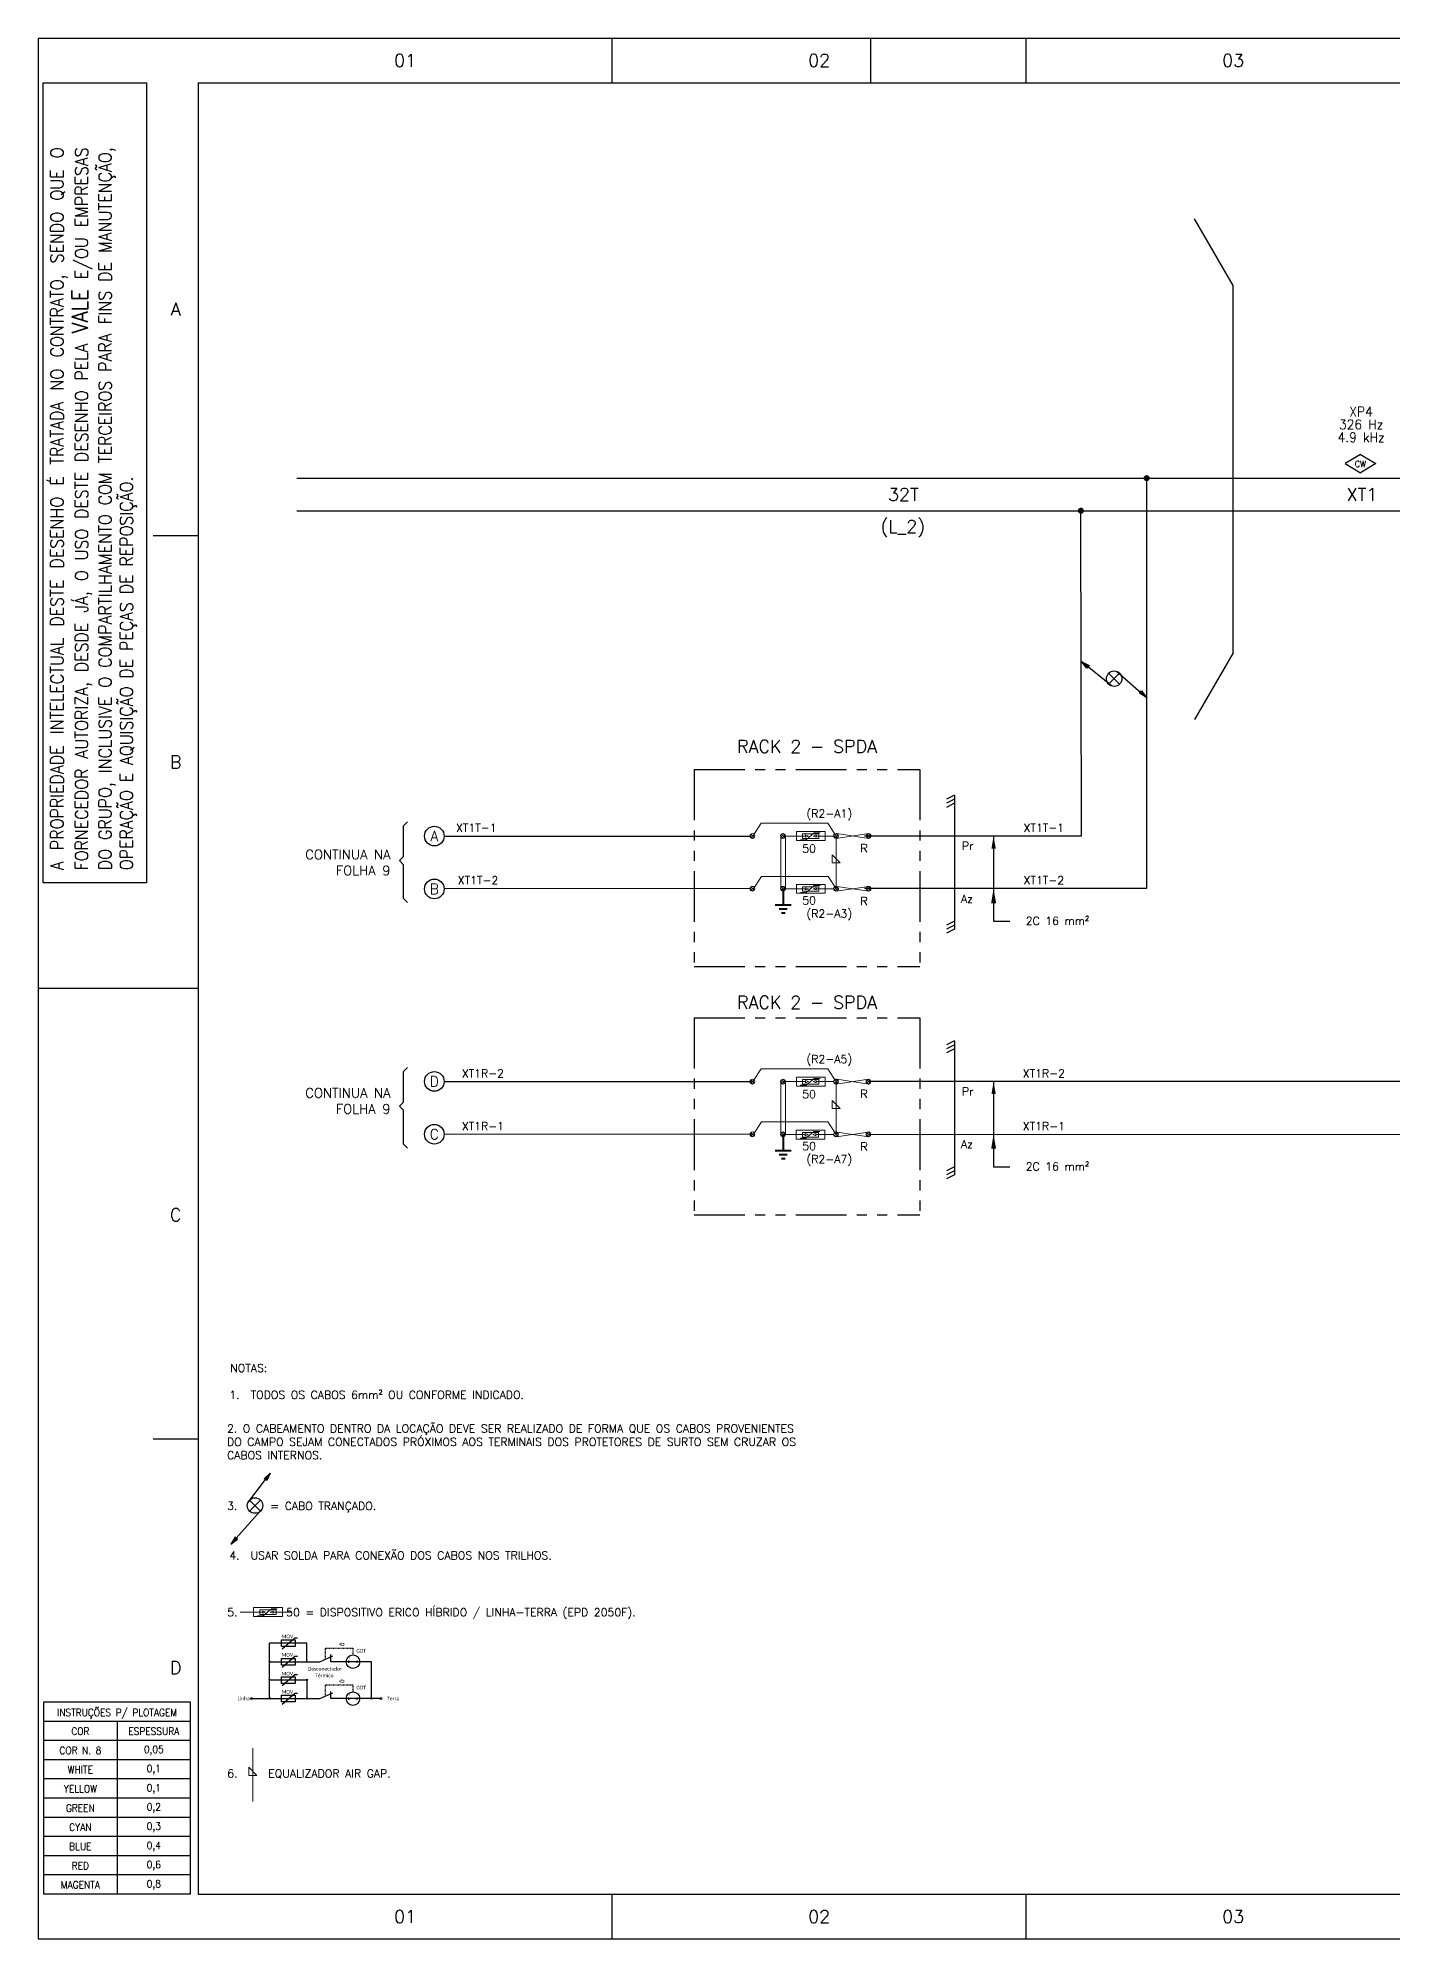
# Model space of a CAD drawing. Header units: millimetres. Extents: x -61265 to -60845, y 1816 to 2113.
# Drawn here: x -61264.6 to -61053, y 1816.1 to 2113.1 of the extents above; entities that cross this region are included whole.
import ezdxf
from ezdxf.enums import TextEntityAlignment as Align

# ---------------------------------------------------------------- set-up
doc = ezdxf.new("R2010")
doc.units = ezdxf.units.MM
doc.header["$LTSCALE"] = 10
for name, pattern in [('HIDDEN', [0.375, 0.25, -0.125]), ('PDF_IMPORT', [1, 0.8, -0.2]), ('PHANTOM2', [31.75, 15.875, -3.175, 3.175, -3.175, 3.175, -3.175])]:
    doc.linetypes.add(name, pattern=pattern)
for name, color, linetype in [('EL1', 8, 'Continuous'), ('EL2', 7, 'Continuous'), ('ER50', 7, 'Continuous'), ('ER60', 7, 'Continuous'), ('ER80', 3, 'Continuous'), ('FRL2', 2, 'Continuous'), ('FRL4', 4, 'Continuous'), ('FRL6', 6, 'Continuous'), ('FRL7', 7, 'Continuous'), ('FRR120', 7, 'Continuous'), ('FRR175', 1, 'Continuous'), ('FRR80', 3, 'Continuous')]:
    doc.layers.add(name, color=color, linetype=linetype)
doc.layers.add('PDF7_Text', color=251, linetype='Continuous', true_color=0x4a4a4a)
doc.styles.add('PDF Calibri', font='calibri.ttf')
doc.styles.add('R120', font='simplex.shx', dxfattribs={"height": 3})
doc.styles.add('R50', font='simplex.shx', dxfattribs={"height": 1.25})
doc.styles.add('R60', font='simplex.shx', dxfattribs={"height": 1.5})
doc.styles.add('R80', font='simplex.shx', dxfattribs={"height": 2})
doc.styles.add('ROMANS', font='ROMANS.SHX')

# ---------------------------------------------------------------- blocks, each defined once
blk = doc.blocks.new('A3_FOLHA_INTERNA')
blk.add_lwpolyline([(0.82, 290), (16.96, 290), (16.96, 165), (0.82, 165)], close=True)
at = {"layer": 'FRL2'}
for p, q in [((89.67, 290), (89.67, 297)), ((154.33, 290), (154.33, 297)), ((18, 219.25), (25, 219.25)), ((25, 148.5), (0, 148.5)), ((18, 78.12), (25, 78.12)), ((89.67, 0), (89.67, 7)), ((154.33, 0), (154.33, 7))]:
    blk.add_line(p, q, dxfattribs=at)
at = {"layer": 'FRL4'}
blk.add_line((130, 297), (130, 290), dxfattribs=at)
at = {"layer": 'FRL6'}
for p, q in [((25, 290), (25, 7)), ((25, 290), (413, 290)), ((25, 7), (413, 7))]:
    blk.add_line(p, q, dxfattribs=at)
at = {"layer": 'FRL7'}
for p, q in [((0, 297), (0, 0)), ((0, 297), (420, 297)), ((0, 0), (420, 0))]:
    blk.add_line(p, q, dxfattribs=at)
at = {"layer": 'FRL7', "color": 7, "linetype": 'Continuous'}
for p, q in [((23.82, 37), (0.87, 37)), ((23.82, 34), (0.87, 34)), ((12.34, 34), (12.34, 7)), ((23.82, 31), (0.87, 31)), ((23.82, 28), (0.87, 28)), ((23.82, 25), (0.87, 25)), ((23.82, 22), (0.87, 22)), ((23.82, 19), (0.87, 19)), ((23.82, 16), (0.87, 16)), ((23.82, 13), (0.87, 13)), ((23.82, 10), (0.87, 10)), ((23.82, 7), (0.87, 7))]:
    blk.add_line(p, q, dxfattribs=at)
for points in [[(0.87, 37), (0.87, 7)], [(23.82, 7), (23.82, 37)]]:
    blk.add_lwpolyline(points, dxfattribs=at)
at = {"layer": 'FRL7', "style": 'ROMANS', "width": 0.9}
for s, height, p in [('INSTRUÇÕES P/ PLOTAGEM', 1.1474, (12.34, 35.33)), ('COR', 1.147, (6.61, 32.45)), ('ESPESSURA', 1.147, (18.08, 32.45)), ('COR N. 8', 1.147, (6.61, 29.45)), ('0,05', 1.147, (18.08, 29.45)), ('WHITE', 1.147, (6.61, 26.45)), ('0,1', 1.147, (18.08, 26.45)), ('YELLOW', 1.147, (6.61, 23.45)), ('0,1', 1.147, (18.08, 23.45)), ('GREEN', 1.147, (6.61, 20.45)), ('0,2', 1.147, (18.08, 20.45)), ('CYAN', 1.147, (6.61, 17.45)), ('0,3', 1.147, (18.08, 17.45)), ('BLUE', 1.147, (6.61, 14.45)), ('0,4', 1.147, (18.08, 14.45)), ('RED', 1.147, (6.61, 11.45)), ('0,6', 1.147, (18.08, 11.45)), ('MAGENTA', 1.147, (6.61, 8.45)), ('0,8', 1.147, (18.08, 8.45))]:
    blk.add_text(s, height=height, dxfattribs=at).set_placement(p, align=Align.MIDDLE)
at = {"layer": 'FRR120', "color": 7, "style": 'R120'}
for tag, p, height in [('FASE_DO_PROJETO', (237.89, 33.55), 3), ('ÁREA_E/OU_SUBÁREA', (237.89, 28.98), 3), ('TÍTULO_DO_DESENHO', (237.89, 24.15), 3), ('NÚMERO_DA_CONTRATADA', (266.11, 9.01), 2.77)]:
    blk.add_attdef(tag, p, '', height=height, dxfattribs=at)
for tag, p, width in [('SUBTÍTULO_DO_DESENHO', (237.89, 19.39), 0.9), ('NÚMERO_VALE', (324.03, 9.18), 0.65)]:
    blk.add_attdef(tag, p, '', height=3, dxfattribs=dict(at, width=width))
for tag, p in [('ESCALA', (250, 10.68)), ('FOLHA', (390.7, 10.68)), ('REVISÃO', (406.87, 10.96))]:
    blk.add_attdef(tag, text='', height=3, dxfattribs=at).set_placement(p, align=Align.MIDDLE)
at = {"layer": 'FRR175', "style": 'R120'}
for tag, height, p in [('CLASSIFICAÇÃO', 3, (393.83, 53.23)), ('PROJETO', 3, (296.81, 40.72)), ('N_PROJ_SE', 3, (375.5, 40.72)), ('SE', 2, (390.28, 35.43))]:
    blk.add_attdef(tag, text='', height=height, dxfattribs=at).set_placement(p, align=Align.MIDDLE_CENTER)
at = {"layer": 'FRR80', "style": 'R80'}
for s, p in [('01', (57.33, 293.5)), ('02', (122, 293.5)), ('03', (186.67, 293.5)), ('A', (21.5, 254.63)), ('B', (21.5, 183.88)), ('C', (21.5, 113.13)), ('D', (21.5, 42.38)), ('01', (57.33, 3.5)), ('02', (122, 3.5)), ('03', (186.67, 3.5))]:
    blk.add_text(s, height=2, dxfattribs=at).set_placement(p, align=Align.MIDDLE)
at = {"layer": 'FRR80', "insert": (1.97, 166.99), "char_height": 2, "width": 122.3537, "attachment_point": 1, "rotation": 90, "style": 'R80'}
blk.add_mtext('\\pxqj;{\\W0.9;A PROPRIEDADE INTELECTUAL DESTE DESENHO É TRATADA NO CONTRATO, SENDO QUE O FORNECEDOR AUTORIZA, DESDE JÁ, O USO DESTE DESENHO PELA \\H1.25x;\\C4;VALE\\H0.8x;\\C256; E/OU EMPRESAS DO GRUPO, INCLUSIVE O COMPARTILHAMENTO COM TERCEIROS PARA FINS DE MANUTENÇÃO, OPERAÇÃO E AQUISIÇÃO DE PEÇAS DE REPOSIÇÃO.}', dxfattribs=at)

msp = doc.modelspace()

# ---------------------------------------------------------------- hatches: boundary and pattern name
h = msp.add_hatch(color=7)
edge = h.paths.add_edge_path()
edge.add_arc((-61228.44, 1859.41), 0.187, 180, 540)
h = msp.add_hatch(color=7)
edge = h.paths.add_edge_path()
edge.add_arc((-61222.63, 1859.41), 0.187, 180, 540)
h = msp.add_hatch(color=7)
edge = h.paths.add_edge_path()
edge.add_arc((-61215.99, 1859.99), 0.0716, 180, 540)
h = msp.add_hatch(color=7)
edge = h.paths.add_edge_path()
edge.add_arc((-61228.44, 1856.56), 0.187, 180, 540)
h = msp.add_hatch(color=7)
edge = h.paths.add_edge_path()
edge.add_arc((-61222.58, 1856.56), 0.187, 180, 540)
h = msp.add_hatch(color=7)
edge = h.paths.add_edge_path()
edge.add_arc((-61228.35, 1853.66), 0.187, 180, 540)
h = msp.add_hatch(color=7)
edge = h.paths.add_edge_path()
edge.add_arc((-61222.58, 1853.66), 0.187, 180, 540)
h = msp.add_hatch(color=7)
edge = h.paths.add_edge_path()
edge.add_arc((-61215.98, 1854.2), 0.0716, 180, 540)
h = msp.add_hatch(color=7)
edge = h.paths.add_edge_path()
edge.add_arc((-61212.54, 1853.66), 0.187, 180, 540)
at = {"layer": 'EL2'}
h = msp.add_hatch(color=7, dxfattribs=at)
edge = h.paths.add_edge_path()
edge.add_arc((-61091.44, 2044.31), 0.475, 180, 540)
h = msp.add_hatch(color=7, dxfattribs=at)
edge = h.paths.add_edge_path()
edge.add_arc((-61101.71, 2039.23), 0.475, 180, 540)

# ---------------------------------------------------------------- linework, layer by layer
for p, q in [((-61201.15, 1988.39), (-61153.38, 1988.39)), ((-61201.15, 1950.04), (-61152.98, 1950.04))]:
    msp.add_line(p, q)
at = {"color": 0}
for p, q in [((-61153.38, 1980.18), (-61201.15, 1980.15)), ((-61091.45, 1980.19), (-61135.53, 1980.19)), ((-61152.99, 1941.81), (-61201.15, 1941.79))]:
    msp.add_line(p, q, dxfattribs=at)
at = {"color": 7}
for p, q in [((-61228.44, 1853.63), (-61228.44, 1862.27)), ((-61222.63, 1862.27), (-61228.44, 1862.27)), ((-61226.47, 1861.43), (-61224.47, 1863.14)), ((-61224.47, 1863.14), (-61224.09, 1863.14)), ((-61222.63, 1859.38), (-61222.63, 1862.27)), ((-61228.44, 1859.38), (-61222.63, 1859.38)), ((-61226.47, 1858.53), (-61224.47, 1860.25)), ((-61224.47, 1860.25), (-61224.09, 1860.25)), ((-61222.58, 1859.38), (-61220.59, 1859.38)), ((-61220.59, 1859.38), (-61218.57, 1860.29)), ((-61218.85, 1859.4), (-61218.85, 1860.52)), ((-61212.54, 1859.4), (-61218.85, 1859.4)), ((-61212.54, 1853.63), (-61212.54, 1859.4)), ((-61222.58, 1856.53), (-61228.44, 1856.53)), ((-61226.47, 1855.68), (-61224.47, 1857.4)), ((-61224.47, 1857.4), (-61224.09, 1857.4)), ((-61222.58, 1853.63), (-61222.58, 1856.53)), ((-61231.11, 1853.63), (-61220.59, 1853.63)), ((-61226.47, 1852.78), (-61224.47, 1854.5)), ((-61224.47, 1854.5), (-61224.09, 1854.5)), ((-61220.59, 1853.63), (-61218.57, 1854.54)), ((-61218.85, 1853.63), (-61218.85, 1854.74)), ((-61211.23, 1853.63), (-61218.85, 1853.63))]:
    msp.add_line(p, q, dxfattribs=at)
at = {"color": 7, "linetype": 'HIDDEN', "ltscale": 0.02}
for p, q in [((-61219.72, 1859.78), (-61219.72, 1861.53)), ((-61219.72, 1861.53), (-61215.42, 1861.53)), ((-61215.42, 1861.53), (-61215.42, 1860.49)), ((-61219.72, 1854.03), (-61219.72, 1855.78)), ((-61219.72, 1855.78), (-61215.42, 1855.78)), ((-61215.42, 1855.78), (-61215.42, 1854.74))]:
    msp.add_line(p, q, dxfattribs=at)
at = {"color": 7, "linetype": 'PDF_IMPORT', "lineweight": 9, "ltscale": 2.413073}
for points in [[(-61139.92, 1988.38), (-61141.26, 1990.39), (-61151.63, 1990.39), (-61152.96, 1988.4)], [(-61139.88, 1980.08), (-61141.21, 1982.09), (-61151.58, 1982.09), (-61152.92, 1980.1)], [(-61139.93, 1950), (-61141.26, 1952.02), (-61151.63, 1952.02), (-61152.97, 1950.03)], [(-61139.88, 1941.71), (-61141.22, 1943.72), (-61151.59, 1943.72), (-61152.92, 1941.73)]]:
    msp.add_lwpolyline(points, dxfattribs=at)
at = {"color": 7, "lineweight": 9}
for points in [[(-61152.94, 1988.02), (-61153.36, 1988.44)], [(-61152.71, 1988.14), (-61153.24, 1988.67)], [(-61148.2, 1988.02), (-61148.6, 1988.42)], [(-61148.6, 1988.4), (-61148.6, 1980.14)], [(-61147.94, 1988.12), (-61148.49, 1988.67)], [(-61148.24, 1988.78), (-61147.84, 1988.38)], [(-61148.22, 1988.4), (-61144.73, 1988.4)], [(-61147.84, 1980.12), (-61147.84, 1988.4)], [(-61141.66, 1989.1), (-61146.15, 1989.1), (-61146.15, 1987.7), (-61141.66, 1987.7), (-61141.66, 1989.1)], [(-61145.53, 1987.83), (-61144.62, 1987.83), (-61143.35, 1988.91), (-61142.44, 1988.91)], [(-61143.08, 1988.4), (-61140.34, 1988.4)], [(-61134.86, 1988.78), (-61139.92, 1988.02), (-61140.32, 1988.42)], [(-61140.22, 1988.67), (-61139.67, 1988.12)], [(-61139.56, 1988.38), (-61139.96, 1988.78)], [(-61139.92, 1980.12), (-61139.92, 1988.44)], [(-61139.82, 1988.78), (-61134.82, 1988.02)], [(-61135.96, 1985.86), (-61135.96, 1987.11), (-61135.43, 1987.11), (-61135.26, 1987.06), (-61135.2, 1987), (-61135.14, 1986.87), (-61135.14, 1986.77), (-61135.2, 1986.64), (-61135.26, 1986.58), (-61135.43, 1986.51), (-61135.96, 1986.51)], [(-61135.24, 1988.42), (-61134.84, 1988.02)], [(-61135.14, 1988.67), (-61134.59, 1988.12)], [(-61134.88, 1988.78), (-61134.48, 1988.38)], [(-61135.56, 1986.51), (-61135.14, 1985.86)], [(-61152.94, 1979.78), (-61153.36, 1980.18)], [(-61152.71, 1979.89), (-61153.24, 1980.44)], [(-61148.2, 1979.76), (-61148.6, 1980.16)], [(-61147.94, 1979.89), (-61148.49, 1980.42)], [(-61147.84, 1980.12), (-61148.24, 1980.52)], [(-61148.22, 1980.14), (-61144.73, 1980.14)], [(-61141.66, 1980.84), (-61146.15, 1980.84), (-61146.15, 1979.46), (-61141.66, 1979.46), (-61141.66, 1980.84)], [(-61145.53, 1979.57), (-61144.62, 1979.57), (-61143.35, 1980.65), (-61142.44, 1980.65)], [(-61143.08, 1980.14), (-61140.34, 1980.14)], [(-61134.86, 1980.52), (-61139.92, 1979.76), (-61140.32, 1980.16)], [(-61140.22, 1980.42), (-61139.67, 1979.89)], [(-61139.56, 1980.12), (-61139.96, 1980.52)], [(-61139.82, 1980.52), (-61134.82, 1979.76)], [(-61135.96, 1977.62), (-61135.96, 1978.87), (-61135.43, 1978.87), (-61135.26, 1978.81), (-61135.2, 1978.74), (-61135.14, 1978.62), (-61135.14, 1978.51), (-61135.2, 1978.38), (-61135.26, 1978.32), (-61135.43, 1978.28), (-61135.96, 1978.28)], [(-61135.56, 1978.28), (-61135.14, 1977.62)], [(-61135.24, 1980.16), (-61134.84, 1979.76)], [(-61135.14, 1980.42), (-61134.59, 1979.89)], [(-61134.88, 1980.52), (-61134.48, 1980.12)], [(-61152.94, 1949.64), (-61153.37, 1950.07)], [(-61152.71, 1949.77), (-61153.24, 1950.3)], [(-61148.6, 1950.05), (-61148.2, 1949.64)], [(-61148.6, 1950.03), (-61148.6, 1941.77)], [(-61147.95, 1949.75), (-61148.5, 1950.3)], [(-61148.24, 1950.41), (-61147.84, 1950)], [(-61148.22, 1950.03), (-61144.73, 1950.03)], [(-61147.84, 1941.75), (-61147.84, 1950.03)], [(-61141.66, 1950.72), (-61146.15, 1950.72), (-61146.15, 1949.33), (-61141.66, 1949.33), (-61141.66, 1950.72)], [(-61145.54, 1949.45), (-61144.63, 1949.45), (-61143.35, 1950.53), (-61142.44, 1950.53)], [(-61143.08, 1950.03), (-61140.35, 1950.03)], [(-61134.87, 1950.41), (-61139.93, 1949.64), (-61140.33, 1950.05)], [(-61140.22, 1950.3), (-61139.67, 1949.75)], [(-61139.57, 1950), (-61139.97, 1950.41)], [(-61139.93, 1941.75), (-61139.93, 1950.07)], [(-61139.82, 1950.41), (-61134.82, 1949.64)], [(-61135.97, 1947.49), (-61135.97, 1948.73), (-61135.44, 1948.73), (-61135.27, 1948.69), (-61135.2, 1948.63), (-61135.14, 1948.5), (-61135.14, 1948.4), (-61135.2, 1948.27), (-61135.27, 1948.21), (-61135.44, 1948.14), (-61135.97, 1948.14)], [(-61135.25, 1950.05), (-61134.84, 1949.64)], [(-61135.14, 1950.3), (-61134.59, 1949.75)], [(-61134.89, 1950.41), (-61134.49, 1950)], [(-61135.56, 1948.14), (-61135.14, 1947.49)], [(-61141.7, 1942.44), (-61146.19, 1942.44), (-61146.19, 1941.05), (-61141.7, 1941.05), (-61141.7, 1942.44)], [(-61152.94, 1941.41), (-61153.37, 1941.81)], [(-61152.71, 1941.52), (-61153.24, 1942.07)], [(-61148.6, 1941.79), (-61148.2, 1941.39)], [(-61148.5, 1942.05), (-61147.95, 1941.52)], [(-61148.27, 1941.75), (-61144.77, 1941.75)], [(-61148.24, 1942.15), (-61147.84, 1941.75)], [(-61145.58, 1941.17), (-61144.67, 1941.17), (-61143.4, 1942.25), (-61142.49, 1942.25)], [(-61143.12, 1941.75), (-61140.39, 1941.75)], [(-61134.87, 1942.15), (-61139.93, 1941.39), (-61140.33, 1941.79)], [(-61140.22, 1942.05), (-61139.67, 1941.52)], [(-61139.97, 1942.15), (-61139.57, 1941.75)], [(-61139.82, 1942.15), (-61134.82, 1941.39)], [(-61135.97, 1939.25), (-61135.97, 1940.5), (-61135.44, 1940.5), (-61135.27, 1940.44), (-61135.2, 1940.37), (-61135.14, 1940.25), (-61135.14, 1940.14), (-61135.2, 1940.01), (-61135.27, 1939.95), (-61135.44, 1939.91), (-61135.97, 1939.91)], [(-61135.56, 1939.91), (-61135.14, 1939.25)], [(-61135.25, 1941.79), (-61134.84, 1941.39)], [(-61135.14, 1942.05), (-61134.59, 1941.52)], [(-61134.89, 1942.15), (-61134.49, 1941.75)], [(-61233.01, 1867.15), (-61229.51, 1867.15)], [(-61226.44, 1867.85), (-61230.93, 1867.85), (-61230.93, 1866.47), (-61226.44, 1866.47), (-61226.44, 1867.85)], [(-61230.32, 1866.58), (-61229.41, 1866.58), (-61228.14, 1867.66), (-61227.23, 1867.66)], [(-61227.86, 1867.15), (-61225.13, 1867.15)], [(-61231.06, 1837.58), (-61231.06, 1845.9)]]:
    msp.add_lwpolyline(points, dxfattribs=at)
for points in [[(-61142.63, 1988), (-61142.63, 1988.72), (-61145.17, 1988.72), (-61145.17, 1988)], [(-61144.73, 1988.23), (-61144.26, 1988.4), (-61144.73, 1988.57)], [(-61143.08, 1988.23), (-61143.54, 1988.4), (-61143.08, 1988.57)], [(-61140.56, 1985.46), (-61139.29, 1984.19), (-61140.56, 1984.19)], [(-61142.63, 1979.76), (-61142.63, 1980.48), (-61145.17, 1980.48), (-61145.17, 1979.76)], [(-61144.73, 1979.97), (-61144.26, 1980.14), (-61144.73, 1980.31)], [(-61143.08, 1979.97), (-61143.54, 1980.14), (-61143.08, 1980.31)], [(-61142.64, 1949.62), (-61142.64, 1950.34), (-61145.18, 1950.34), (-61145.18, 1949.62)], [(-61144.73, 1949.86), (-61144.27, 1950.03), (-61144.73, 1950.2)], [(-61143.08, 1949.86), (-61143.55, 1950.03), (-61143.08, 1950.2)], [(-61140.56, 1947.08), (-61139.29, 1945.81), (-61140.56, 1945.81)], [(-61142.68, 1941.34), (-61142.68, 1942.06), (-61145.22, 1942.06), (-61145.22, 1941.34)], [(-61144.77, 1941.58), (-61144.31, 1941.75), (-61144.77, 1941.92)], [(-61143.12, 1941.58), (-61143.59, 1941.75), (-61143.12, 1941.92)], [(-61227.42, 1866.77), (-61227.42, 1867.49), (-61229.96, 1867.49), (-61229.96, 1866.77)], [(-61229.51, 1866.98), (-61229.05, 1867.15), (-61229.51, 1867.32)], [(-61227.86, 1866.98), (-61228.33, 1867.15), (-61227.86, 1867.32)], [(-61231.7, 1842.91), (-61230.43, 1841.64), (-61231.7, 1841.64)]]:
    msp.add_lwpolyline(points, close=True, dxfattribs=at)
at = {"color": 7, "lineweight": 40}
for points in [[(-61148.22, 1980.14), (-61148.22, 1977.6)], [(-61146.95, 1977.6), (-61149.49, 1977.6)], [(-61147.58, 1976.97), (-61148.85, 1976.97)], [(-61147.9, 1976.33), (-61148.47, 1976.33)], [(-61148.22, 1941.77), (-61148.22, 1939.23)], [(-61146.95, 1939.23), (-61149.49, 1939.23)], [(-61147.59, 1938.59), (-61148.86, 1938.59)], [(-61147.91, 1937.96), (-61148.48, 1937.96)]]:
    msp.add_lwpolyline(points, dxfattribs=at)
at = {"color": 7}
for points in [[(-61226.56, 1862.79), (-61224.43, 1862.79), (-61224.43, 1861.75), (-61226.56, 1861.75)], [(-61226.56, 1859.9), (-61224.43, 1859.9), (-61224.43, 1858.86), (-61226.56, 1858.86)], [(-61226.56, 1857.05), (-61224.43, 1857.05), (-61224.43, 1856.01), (-61226.56, 1856.01)], [(-61226.56, 1854.15), (-61224.43, 1854.15), (-61224.43, 1853.11), (-61226.56, 1853.11)]]:
    msp.add_lwpolyline(points, close=True, dxfattribs=at)
at = {"color": 7, "lineweight": 9}
for centre in [(-61153.01, 1988.42), (-61148.24, 1988.42), (-61139.96, 1988.42), (-61134.88, 1988.42), (-61153.01, 1980.16), (-61148.24, 1980.16), (-61139.96, 1980.16), (-61134.88, 1980.16), (-61153.01, 1950.04), (-61148.25, 1950.04), (-61139.97, 1950.04), (-61134.89, 1950.04), (-61153.01, 1941.79), (-61148.25, 1941.79), (-61139.97, 1941.79), (-61134.89, 1941.79)]:
    msp.add_circle(centre, 0.37, dxfattribs=at)
at = {"color": 7}
for centre in [(-61215.41, 1859.4), (-61215.41, 1853.63)]:
    msp.add_circle(centre, 1.06, dxfattribs=at)
at = {"layer": 'EL1', "color": 0}
for p, q in [((-61115.35, 1975.1), (-61112.81, 1975.1)), ((-61115.35, 1936.73), (-61112.81, 1936.73))]:
    msp.add_line(p, q, dxfattribs=at)
for points in [[(-61115.35, 1988.44), (-61115.35, 1975.1)], [(-61115.35, 1950.07), (-61115.35, 1936.73)]]:
    msp.add_lwpolyline(points, dxfattribs=at)
for points in [[(-61115.01, 1986.43), (-61115.35, 1988.43), (-61115.68, 1986.43)], [(-61115.73, 1977.9), (-61115.35, 1980.18), (-61114.96, 1977.9)], [(-61115.01, 1948.07), (-61115.35, 1950.07), (-61115.68, 1948.07)], [(-61115.73, 1939.53), (-61115.35, 1941.81), (-61114.96, 1939.53)]]:
    msp.add_solid(points, dxfattribs=at)
at = {"layer": 'EL2', "color": 7}
for p, q in [((-61077.95, 2074.43), (-61083.95, 2084.83)), ((-61058.02, 2048.01), (-61060.41, 2046.58)), ((-61060.41, 2046.58), (-61058.02, 2045.15)), ((-61058.02, 2048.01), (-61055.63, 2046.58)), ((-61055.63, 2046.58), (-61058.02, 2045.15)), ((-61077.95, 2017.03), (-61083.95, 2006.63)), ((-61207.5, 1989.99), (-61206.87, 1990.63)), ((-61207.5, 1985.19), (-61207.5, 1989.99)), ((-61208.14, 1984.55), (-61207.5, 1985.19)), ((-61208.14, 1984.55), (-61207.5, 1983.92)), ((-61207.5, 1978.64), (-61207.5, 1983.92)), ((-61206.87, 1978.01), (-61207.5, 1978.64)), ((-61207.5, 1951.62), (-61206.87, 1952.26)), ((-61207.5, 1946.82), (-61207.5, 1951.62)), ((-61208.14, 1946.18), (-61207.5, 1946.82)), ((-61208.14, 1946.18), (-61207.5, 1945.55)), ((-61207.5, 1940.27), (-61207.5, 1945.55)), ((-61206.87, 1939.64), (-61207.5, 1940.27)), ((-61231.84, 1884.21), (-61229.08, 1887.84)), ((-61229.56, 1883.35), (-61233.63, 1878.71)), ((-61231.55, 1882.93), (-61229.84, 1884.65)), ((-61231.55, 1884.65), (-61229.84, 1882.93))]:
    msp.add_line(p, q, dxfattribs=at)
at = {"layer": 'EL2', "color": 7, "linetype": 'Continuous', "ltscale": 5}
msp.add_line((-61077.95, 2017.03), (-61077.95, 2074.43), dxfattribs=at)
at = {"layer": 'EL2', "color": 0}
for p, q in [((-61224.2, 2044.31), (-60866.2, 2044.31)), ((-61091.44, 2044.31), (-61091.45, 1980.19)), ((-61224.2, 2039.23), (-60866.2, 2039.23)), ((-61101.6, 1988.43), (-61101.72, 2039.23)), ((-61096.94, 2011.84), (-61101.57, 2015.59)), ((-61095.66, 2012.13), (-61097.38, 2013.84)), ((-61097.38, 2012.13), (-61095.66, 2013.84)), ((-61096.08, 2014.12), (-61091.44, 2010.05)), ((-61121.43, 1994.78), (-61122.7, 1994.15)), ((-61121.43, 1994.15), (-61122.7, 1993.51)), ((-61121.43, 1993.51), (-61122.7, 1992.88)), ((-61121.43, 1994.78), (-61121.43, 1973.83)), ((-61135.53, 1988.43), (-61101.6, 1988.43)), ((-61121.43, 1975.1), (-61122.7, 1974.47)), ((-61121.43, 1974.47), (-61122.7, 1973.83)), ((-61121.43, 1973.83), (-61122.7, 1973.2)), ((-61121.43, 1956.42), (-61122.7, 1955.78)), ((-61121.43, 1955.78), (-61122.7, 1955.15)), ((-61121.43, 1955.15), (-61122.7, 1954.51)), ((-61121.43, 1956.42), (-61121.43, 1935.46)), ((-61024.45, 1950.05), (-61134.89, 1950.04)), ((-61134.87, 1941.78), (-61014.25, 1941.81)), ((-61121.43, 1936.73), (-61122.7, 1936.1)), ((-61121.43, 1936.1), (-61122.7, 1935.46)), ((-61121.43, 1935.46), (-61122.7, 1934.83))]:
    msp.add_line(p, q, dxfattribs=at)
at = {"layer": 'EL2', "color": 7, "linetype": 'PHANTOM2', "ltscale": 0.05}
for p, q in [((-61162.13, 1998.81), (-61162.13, 1968.02)), ((-61162.13, 1998.81), (-61126.86, 1998.81)), ((-61126.86, 1998.81), (-61126.86, 1968.02)), ((-61162.13, 1968.02), (-61126.86, 1968.02)), ((-61162.13, 1960.02), (-61126.86, 1960.02)), ((-61162.13, 1960.02), (-61162.13, 1929.24)), ((-61126.86, 1960.02), (-61126.86, 1929.24)), ((-61162.13, 1929.24), (-61126.86, 1929.24))]:
    msp.add_line(p, q, dxfattribs=at)
at = {"layer": 'EL2', "color": 0}
for points in [[(-61100.44, 2015.03), (-61100.76, 2014.63), (-61101.59, 2015.63), (-61100.44, 2015.03)], [(-61100.53, 2015.01), (-61100.77, 2014.72), (-61101.39, 2015.46), (-61100.53, 2015.01)], [(-61100.63, 2015), (-61100.79, 2014.81), (-61101.2, 2015.3), (-61100.63, 2015)], [(-61100.72, 2014.99), (-61100.8, 2014.9), (-61101.01, 2015.15), (-61100.72, 2014.99)], [(-61100.79, 2015), (-61100.82, 2014.95), (-61100.93, 2015.08), (-61100.79, 2015)], [(-61092.58, 2010.73), (-61092.24, 2011.1), (-61091.48, 2010.06), (-61092.58, 2010.73)], [(-61092.49, 2010.74), (-61092.23, 2011.02), (-61091.66, 2010.23), (-61092.49, 2010.74)], [(-61092.39, 2010.74), (-61092.22, 2010.93), (-61091.84, 2010.4), (-61092.39, 2010.74)], [(-61092.3, 2010.75), (-61092.21, 2010.84), (-61092.02, 2010.58), (-61092.3, 2010.75)], [(-61092.24, 2010.73), (-61092.2, 2010.78), (-61092.1, 2010.65), (-61092.24, 2010.73)]]:
    msp.add_lwpolyline(points, dxfattribs=at)
at = {"layer": 'EL2', "color": 7}
for points in [[(-61228.87, 1887.69), (-61229.28, 1887.99), (-61228.33, 1888.87), (-61228.87, 1887.69)], [(-61228.89, 1887.78), (-61229.2, 1888), (-61228.49, 1888.66), (-61228.89, 1887.78)], [(-61228.91, 1887.88), (-61229.11, 1888.03), (-61228.64, 1888.47), (-61228.91, 1887.88)], [(-61233.44, 1878.55), (-61233.82, 1878.88), (-61234.46, 1877.75), (-61233.44, 1878.55)], [(-61233.53, 1878.54), (-61233.82, 1878.79), (-61234.3, 1877.95), (-61233.53, 1878.54)], [(-61233.63, 1878.53), (-61233.82, 1878.7), (-61234.14, 1878.14), (-61233.63, 1878.53)], [(-61233.72, 1878.53), (-61233.82, 1878.61), (-61233.98, 1878.33), (-61233.72, 1878.53)], [(-61233.78, 1878.51), (-61233.83, 1878.55), (-61233.91, 1878.41), (-61233.78, 1878.51)]]:
    msp.add_lwpolyline(points, dxfattribs=at)
at = {"layer": 'EL2', "color": 0}
msp.add_circle((-61096.52, 2012.98), 1.21, dxfattribs=at)
at = {"layer": 'EL2', "color": 7}
for centre, radius in [((-61202.7, 1988.39), 1.54), ((-61202.7, 1980.13), 1.54), ((-61202.7, 1950.06), 1.54), ((-61202.7, 1941.81), 1.54), ((-61230.7, 1883.79), 1.21), ((-61231.26, 1853.63), 0.149), ((-61211.08, 1853.63), 0.149)]:
    msp.add_circle(centre, radius, dxfattribs=at)
for points in [[(-61216.19, 1859.63), (-61215.59, 1859.4), (-61216.19, 1859.17)], [(-61214.66, 1859.63), (-61215.26, 1859.4), (-61214.66, 1859.17)], [(-61216.19, 1853.86), (-61215.59, 1853.63), (-61216.19, 1853.4)], [(-61214.66, 1853.86), (-61215.26, 1853.63), (-61214.66, 1853.4)]]:
    msp.add_solid(points, dxfattribs=at)

# ---------------------------------------------------------------- block references
msp.add_blockref('A3_FOLHA_INTERNA', (-61264.6, 1816.08))

# ---------------------------------------------------------------- texts
at = {"layer": 'EL2', "color": 7, "style": 'R50'}
for p in [(-61144.17, 1986.44), (-61144.17, 1978.34), (-61144.17, 1948.07), (-61144.17, 1939.96)]:
    msp.add_text('50', height=1.25, dxfattribs=at).set_placement(p, align=Align.MIDDLE)
for s, p in [('NOTAS:', (-61234.58, 1904.66)), ('1.  TODOS OS CABOS 6mm² OU CONFORME INDICADO.', (-61234.72, 1900.47)), ('4.  USAR SOLDA PARA CONEXÃO DOS CABOS NOS TRILHOS.', (-61234.72, 1875.38)), ('5.        50 = DISPOSITIVO ERICO HÍBRIDO / LINHA-TERRA (EPD 2050F).', (-61235.05, 1866.49)), ('6.     EQUALIZADOR AIR GAP.', (-61235.05, 1841.31))]:
    msp.add_text(s, height=1.25, dxfattribs=at).set_placement(p)
at = {"layer": 'EL2', "color": 7, "line_spacing_factor": 0.8, "style": 'R60'}
for s, insert, char_height, width, attachment_point in [('\\pxqc;{\\W0.93333;\\C256;XP4 \\P326 Hz\\P4.9 kHz}', (-61057.95, 2055.45), 1.5, 10.3838, 2), ('{\\W0.93333;\\C256;CW}', (-61057.18, 2046.53), 0.9732, 0.7553, 6)]:
    msp.add_mtext(s, dxfattribs=dict(at, insert=insert, char_height=char_height, width=width, attachment_point=attachment_point))
at = {"layer": 'EL2', "color": 7, "char_height": 1.25, "width": 97.3465, "attachment_point": 4, "style": 'R50'}
for s, insert in [('2. O CABEAMENTO DENTRO DA LOCAÇÃO DEVE SER REALIZADO DE FORMA QUE OS CABOS PROVENIENTES DO CAMPO SEJAM CONECTADOS PRÓXIMOS AOS TERMINAIS DOS PROTETORES DE SURTO SEM CRUZAR OS CABOS INTERNOS.', (-61235.08, 1893.74)), ('\\pt11.25;3.      = CABO TRANÇADO.', (-61235.08, 1883.55))]:
    msp.add_mtext(s, dxfattribs=dict(at, insert=insert))
at = {"layer": 'ER50', "color": 0, "style": 'R50'}
for s, p in [('XT1T-1', (-61196.15, 1989.7)), ('(R2-A1)', (-61141.01, 1991.82)), ('XT1T-1', (-61107.5, 1989.7)), ('XT1T-2', (-61195.88, 1981.48)), ('XT1T-2', (-61107.5, 1981.48)), ('(R2-A3)', (-61141.01, 1976.18)), ('(R2-A5)', (-61141.01, 1953.46)), ('XT1R-2', (-61195.11, 1951.31)), ('XT1R-2', (-61107.5, 1951.31)), ('XT1R-1', (-61195.11, 1943.08)), ('XT1R-1', (-61107.5, 1943.08)), ('(R2-A7)', (-61141.01, 1937.83))]:
    msp.add_text(s, height=1.25, dxfattribs=at).set_placement(p, align=Align.MIDDLE)
for s, p in [('Pr', (-61120.3, 1986.87)), ('Az', (-61120.45, 1978.61)), ('Pr', (-61120.3, 1948.5)), ('Az', (-61120.45, 1940.25))]:
    msp.add_text(s, height=1.25, dxfattribs=at).set_placement(p, align=Align.MIDDLE_LEFT)
for p in [(-61105.38, 1975.14), (-61105.38, 1936.77)]:
    msp.add_text('2C 16 mm²', height=1.25, dxfattribs=at).set_placement(p, align=Align.MIDDLE_CENTER)
at = {"layer": 'ER60', "color": 7, "char_height": 1.5, "width": 16.6372, "attachment_point": 6, "style": 'R60'}
for insert in [(-61209.55, 1984.26), (-61209.55, 1947.01)]:
    msp.add_mtext('CONTINUA NA FOLHA 9', dxfattribs=dict(at, insert=insert))
at = {"layer": 'ER80', "color": 0, "style": 'R80'}
for s, p in [('32T', (-61129.44, 2041.77)), ('XT1', (-61057.82, 2041.77))]:
    msp.add_text(s, height=2, dxfattribs=at).set_placement(p, align=Align.MIDDLE_CENTER)
at = {"layer": 'ER80', "color": 7, "style": 'R80'}
msp.add_text('(L_2)', height=2, dxfattribs=at).set_placement((-61129.54, 2036.76), align=Align.MIDDLE_CENTER)
for s, p in [('A', (-61202.7, 1988.39)), ('B', (-61202.7, 1980.13)), ('D', (-61202.7, 1950.06)), ('C', (-61202.7, 1941.81))]:
    msp.add_text(s, height=1.6, dxfattribs=at).set_placement(p, align=Align.MIDDLE)
at = {"layer": 'ER80', "color": 0, "ltscale": 5, "char_height": 2, "width": 31.8771, "attachment_point": 5, "style": 'R80'}
for insert in [(-61144.49, 2002.4), (-61144.49, 1962.41)]:
    msp.add_mtext('RACK 2 - SPDA', dxfattribs=dict(at, insert=insert))
at = {"layer": 'PDF7_Text', "color": 7, "attachment_point": 7, "style": 'PDF Calibri'}
for s, insert, char_height in [('MOV', (-61226.56, 1863.06), 0.555), ('MOV', (-61226.56, 1860.19), 0.555), ('GDT', (-61214.87, 1860.82), 0.555), ('MOV', (-61226.56, 1857.25), 0.555), ('Desconectador', (-61222.45, 1858.01), 0.5549), ('Térmico', (-61221.31, 1856.96), 0.555), ('Linha', (-61233.43, 1853.36), 0.555), ('MOV', (-61226.56, 1854.4), 0.555), ('GDT', (-61214.87, 1855.07), 0.555), ('Terra', (-61210.07, 1853.36), 0.555)]:
    msp.add_mtext(s, dxfattribs=dict(at, insert=insert, char_height=char_height))
at = {"layer": 'PDF7_Text', "color": 7, "char_height": 0.709, "attachment_point": 7, "rotation": 90, "style": 'PDF Calibri'}
for insert in [(-61216.76, 1861.81), (-61216.76, 1856.05)]:
    msp.add_mtext('{\\C0;ϑ}', dxfattribs=dict(at, insert=insert))

doc.saveas('drawing.dxf')
